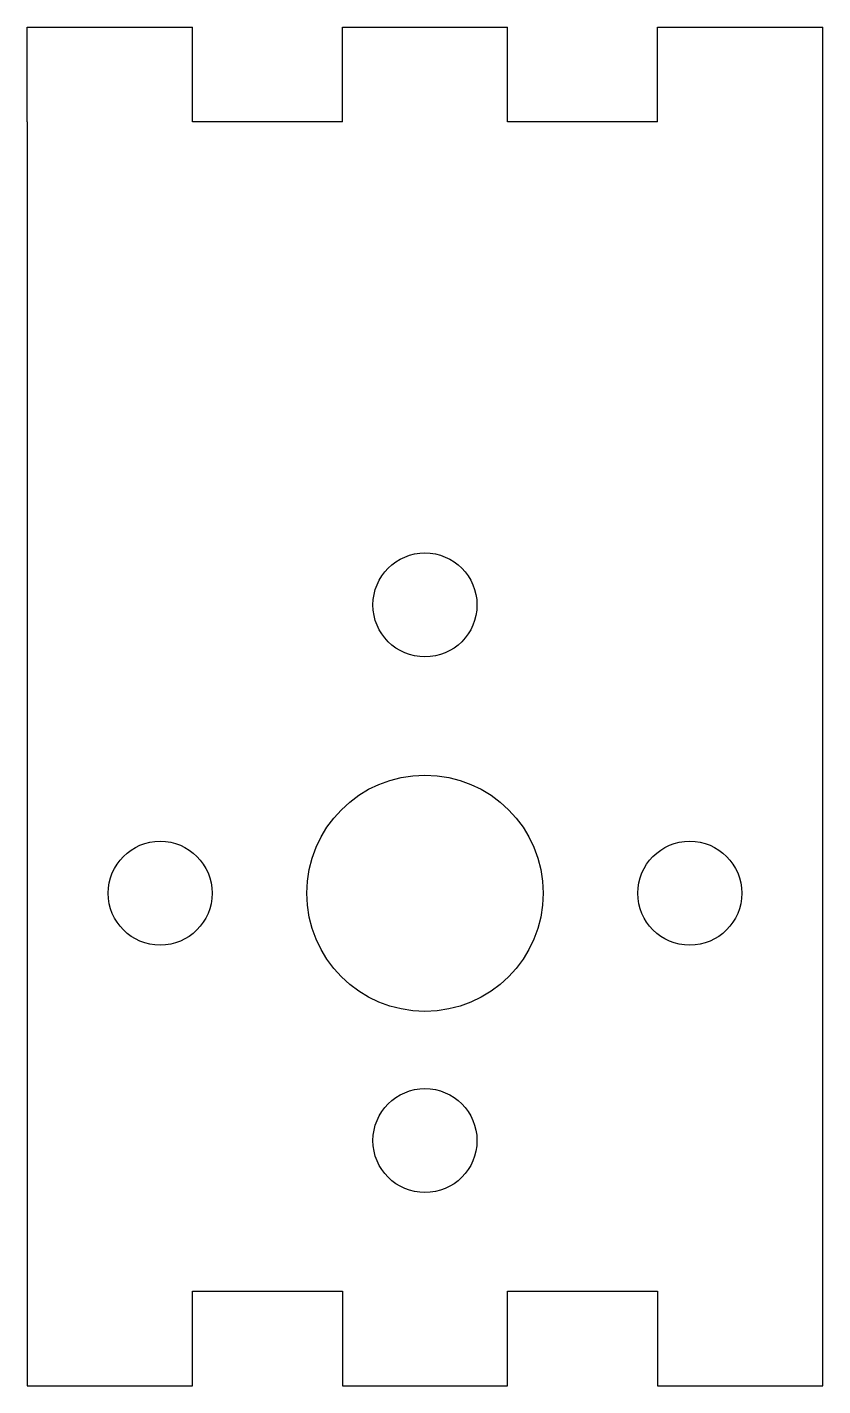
# Model space of a CAD drawing. Header units: millimetres. Extents: x 29.9 to 55.1, y 25.3 to 68.4.
import ezdxf

# ---------------------------------------------------------------- set-up
doc = ezdxf.new("R2010")
doc.units = ezdxf.units.MM

msp = doc.modelspace()

# ---------------------------------------------------------------- linework, layer by layer
for p, q in [((29.862, 65.395), (29.862, 68.395)), ((29.862, 65.395), (29.862, 68.395)), ((29.862, 68.395), (35.102, 68.395)), ((35.102, 65.395), (35.102, 68.395)), ((39.862, 65.395), (39.862, 68.395)), ((39.862, 65.395), (39.862, 68.395)), ((39.862, 68.395), (45.102, 68.395)), ((45.102, 65.395), (45.102, 68.395)), ((49.862, 65.395), (49.862, 68.395)), ((49.862, 65.395), (49.862, 68.395)), ((49.862, 68.395), (55.102, 68.395)), ((55.102, 65.395), (55.102, 68.395)), ((29.862, 65.395), (29.862, 58.395)), ((55.102, 58.395), (55.102, 65.395))]:
    msp.add_line(p, q)
for points in [[(39.862, 65.395), (35.102, 65.395)], [(49.862, 65.395), (45.102, 65.395)], [(29.862, 58.395), (29.862, 28.395), (29.862, 25.275), (35.102, 25.275), (35.102, 28.275), (39.862, 28.275), (39.862, 25.275), (45.102, 25.275), (45.102, 28.275), (49.862, 28.275), (49.862, 25.275), (55.102, 25.275), (55.102, 28.395), (55.102, 58.395)]]:
    msp.add_lwpolyline(points)
for centre, radius in [((42.482, 50.059), 1.65), ((42.482, 40.909), 3.75), ((34.082, 40.909), 1.65), ((50.882, 40.909), 1.65), ((42.482, 33.059), 1.65)]:
    msp.add_circle(centre, radius)

doc.saveas('drawing.dxf')
